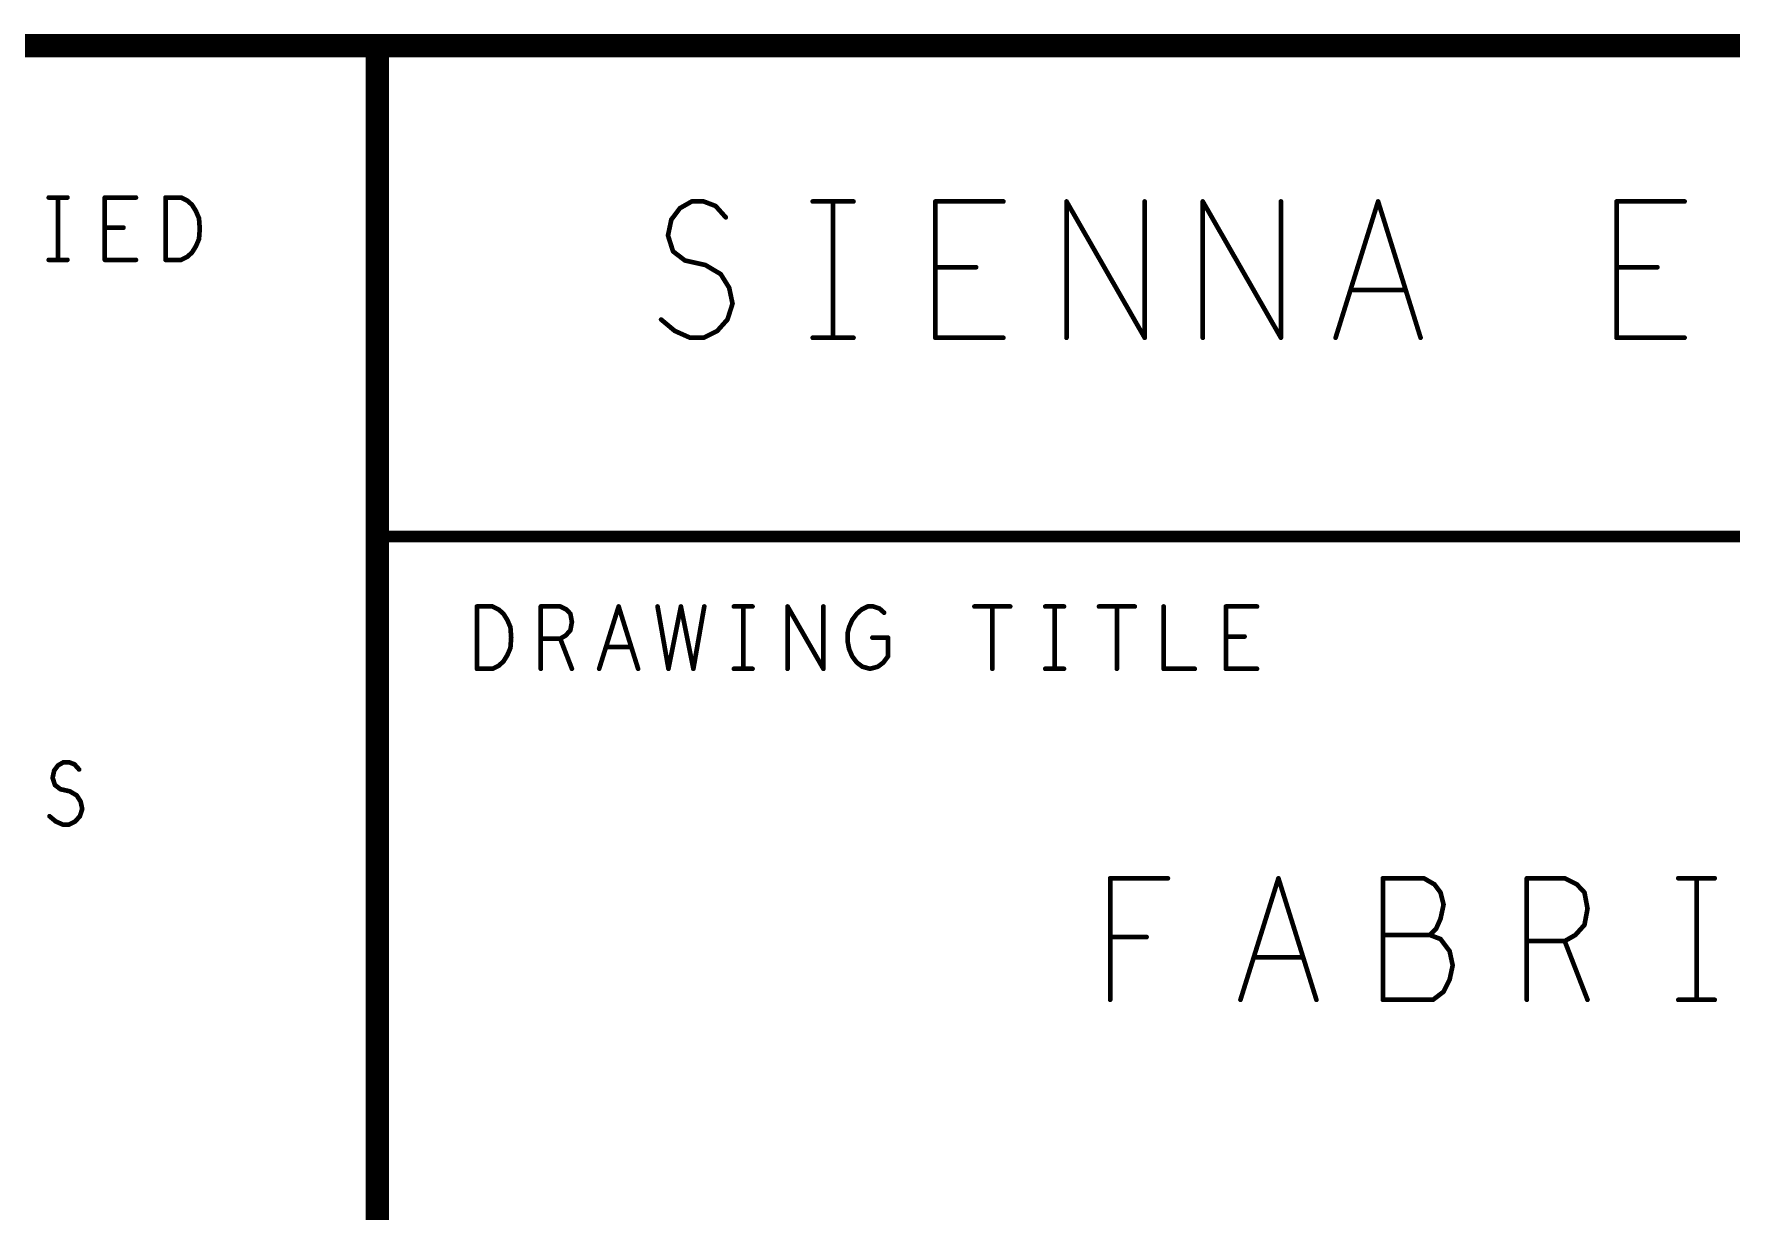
# Model space of a CAD drawing. Extents: x -18 to 16.1, y -6.6 to 15.5.
# Drawn here: x 9.489 to 11.669, y -5.044 to -3.532 of the extents above; entities that cross this region are included whole.
import ezdxf

# ---------------------------------------------------------------- set-up
doc = ezdxf.new("R2010")
doc.units = 0
doc.layers.get('0').update_dxf_attribs({"linetype": 'CONTINUOUS'})
doc.layers.add('FAB', color=13, linetype='CONTINUOUS')

# ---------------------------------------------------------------- blocks, each defined once
blk = doc.blocks.new('ROUND_10')
at = {"const_width": 0.015}
blk.add_lwpolyline([(-0.0075, 0, 1), (0.0075, 0, 1)], format="xyb", close=True, dxfattribs=at)
blk = doc.blocks.new('ROUND_13')
at = {"const_width": 0.0075}
blk.add_lwpolyline([(-0.00375, 0, 1), (0.00375, 0, 1)], format="xyb", close=True, dxfattribs=at)
blk = doc.blocks.new('ROUND_1')
at = {"const_width": 0.003}
blk.add_lwpolyline([(-0.0015, 0, 1), (0.0015, 0, 1)], format="xyb", close=True, dxfattribs=at)

msp = doc.modelspace()

# ---------------------------------------------------------------- linework, layer by layer
at = {"layer": 'FAB'}
for points, const_width in [([(7.4301, -3.5473), (9.9501, -3.5473)], 0.03), ([(9.9301, -4.1973), (9.9301, -3.5473)], 0.03), ([(9.9301, -3.5473), (15.0501, -3.5473)], 0.03), ([(9.5081, -3.7423), (9.5321, -3.7423)], 0.006), ([(9.5201, -3.7423), (9.5201, -3.8223)], 0.006), ([(9.5801, -3.8223), (9.5801, -3.7423)], 0.006), ([(9.5801, -3.7423), (9.6201, -3.7423)], 0.006), ([(9.6581, -3.8223), (9.6581, -3.7423)], 0.006), ([(9.6581, -3.7423), (9.6781, -3.7423)], 0.006), ([(9.6781, -3.7423), (9.6861, -3.7463)], 0.006), ([(9.6861, -3.7463), (9.6921, -3.7516)], 0.006), ([(9.6921, -3.7516), (9.6971, -3.7596)], 0.006), ([(10.3188, -3.756), (10.334, -3.7473)], 0.006), ([(10.334, -3.7473), (10.3493, -3.7473)], 0.006), ([(10.3493, -3.7473), (10.3646, -3.7531)], 0.006), ([(10.4894, -3.7473), (10.5418, -3.7473)], 0.006), ([(10.5156, -3.7473), (10.5156, -3.9223)], 0.006), ([(10.6469, -3.9223), (10.6469, -3.7473)], 0.006), ([(10.6469, -3.7473), (10.7343, -3.7473)], 0.006), ([(10.8154, -3.9223), (10.8154, -3.7473)], 0.006), ([(10.8154, -3.7473), (10.9158, -3.9223)], 0.006), ([(10.9158, -3.9223), (10.9158, -3.7473)], 0.006), ([(10.9904, -3.9223), (10.9904, -3.7473)], 0.006), ([(10.9904, -3.7473), (11.0908, -3.9223)], 0.006), ([(11.0908, -3.9223), (11.0908, -3.7473)], 0.006), ([(11.161, -3.9223), (11.2156, -3.7473)], 0.006), ([(11.2156, -3.7473), (11.2702, -3.9223)], 0.006), ([(11.5219, -3.9223), (11.5219, -3.7473)], 0.006), ([(11.5219, -3.7473), (11.6093, -3.7473)], 0.006), ([(9.6971, -3.7596), (9.7011, -3.7689)], 0.006), ([(9.7011, -3.7689), (9.7021, -3.7823)], 0.006), ([(10.3035, -3.791), (10.3078, -3.7706)], 0.006), ([(10.3078, -3.7706), (10.3188, -3.756)], 0.006), ([(10.3646, -3.7531), (10.3777, -3.7677)], 0.006), ([(9.6041, -3.7809), (9.5801, -3.7809)], 0.006), ([(9.7011, -3.7956), (9.6971, -3.8049)], 0.006), ([(9.7021, -3.7823), (9.7011, -3.7956)], 0.006), ([(10.31, -3.8114), (10.3035, -3.791)], 0.006), ([(9.6921, -3.8129), (9.6861, -3.8183)], 0.006), ([(9.6971, -3.8049), (9.6921, -3.8129)], 0.006), ([(10.3253, -3.8231), (10.31, -3.8114)], 0.006), ([(9.5081, -3.8223), (9.5321, -3.8223)], 0.006), ([(9.6201, -3.8223), (9.5801, -3.8223)], 0.006), ([(9.6781, -3.8223), (9.6581, -3.8223)], 0.006), ([(9.6861, -3.8183), (9.6781, -3.8223)], 0.006), ([(10.3515, -3.8289), (10.3253, -3.8231)], 0.006), ([(10.3712, -3.8406), (10.3515, -3.8289)], 0.006), ([(10.6993, -3.8318), (10.6469, -3.8318)], 0.006), ([(11.5743, -3.8318), (11.5219, -3.8318)], 0.006), ([(10.3821, -3.8581), (10.3712, -3.8406)], 0.006), ([(10.3864, -3.8785), (10.3821, -3.8581)], 0.006), ([(11.2505, -3.861), (11.1807, -3.861)], 0.006), ([(10.3799, -3.8989), (10.3864, -3.8785)], 0.006), ([(10.2947, -3.8989), (10.3122, -3.9135)], 0.006), ([(10.3668, -3.9135), (10.3799, -3.8989)], 0.006), ([(10.3122, -3.9135), (10.3319, -3.9223)], 0.006), ([(10.3319, -3.9223), (10.3493, -3.9223)], 0.006), ([(10.3493, -3.9223), (10.3668, -3.9135)], 0.006), ([(10.4894, -3.9223), (10.5418, -3.9223)], 0.006), ([(10.7343, -3.9223), (10.6469, -3.9223)], 0.006), ([(11.6093, -3.9223), (11.5219, -3.9223)], 0.006), ([(9.9301, -5.3073), (9.9301, -4.1773)], 0.03), ([(9.9301, -4.1773), (15.0501, -4.1773)], 0.015), ([(10.0581, -4.3473), (10.0581, -4.2673)], 0.006), ([(10.0581, -4.2673), (10.0781, -4.2673)], 0.006), ([(10.0781, -4.2673), (10.0861, -4.2713)], 0.006), ([(10.0861, -4.2713), (10.0921, -4.2766)], 0.006), ([(10.1401, -4.3473), (10.1401, -4.2673)], 0.006), ([(10.1401, -4.2673), (10.1651, -4.2673)], 0.006), ([(10.1651, -4.2673), (10.1731, -4.2713)], 0.006), ([(10.1731, -4.2713), (10.1781, -4.2766)], 0.006), ([(10.2151, -4.3473), (10.2401, -4.2673)], 0.006), ([(10.2401, -4.2673), (10.2651, -4.3473)], 0.006), ([(10.2901, -4.2673), (10.3041, -4.3473)], 0.006), ([(10.3041, -4.3473), (10.3201, -4.2673)], 0.006), ([(10.3201, -4.2673), (10.3361, -4.3473)], 0.006), ([(10.3361, -4.3473), (10.3501, -4.2673)], 0.006), ([(10.3881, -4.2673), (10.4121, -4.2673)], 0.006), ([(10.4001, -4.2673), (10.4001, -4.3473)], 0.006), ([(10.4571, -4.3473), (10.4571, -4.2673)], 0.006), ([(10.4571, -4.2673), (10.5031, -4.3473)], 0.006), ([(10.5031, -4.3473), (10.5031, -4.2673)], 0.006), ([(10.5461, -4.2766), (10.5521, -4.2713)], 0.006), ([(10.5521, -4.2713), (10.5601, -4.2673)], 0.006), ([(10.5601, -4.2673), (10.5671, -4.2673)], 0.006), ([(10.5671, -4.2673), (10.5751, -4.2699)], 0.006), ([(10.5751, -4.2699), (10.5811, -4.2753)], 0.006), ([(10.6971, -4.2673), (10.7431, -4.2673)], 0.006), ([(10.7201, -4.2673), (10.7201, -4.3473)], 0.006), ([(10.7881, -4.2673), (10.8121, -4.2673)], 0.006), ([(10.8001, -4.2673), (10.8001, -4.3473)], 0.006), ([(10.8571, -4.2673), (10.9031, -4.2673)], 0.006), ([(10.8801, -4.2673), (10.8801, -4.3473)], 0.006), ([(10.9401, -4.2673), (10.9401, -4.3473)], 0.006), ([(11.0201, -4.3473), (11.0201, -4.2673)], 0.006), ([(11.0201, -4.2673), (11.0601, -4.2673)], 0.006), ([(10.0921, -4.2766), (10.0971, -4.2846)], 0.006), ([(10.0971, -4.2846), (10.1011, -4.2939)], 0.006), ([(10.1011, -4.2939), (10.1021, -4.3073)], 0.006), ([(10.1781, -4.2766), (10.1801, -4.2873)], 0.006), ([(10.1801, -4.2873), (10.1781, -4.2979)], 0.006), ([(10.5341, -4.3019), (10.5361, -4.2939)], 0.006), ([(10.5361, -4.2939), (10.5401, -4.2846)], 0.006), ([(10.5401, -4.2846), (10.5461, -4.2766)], 0.006), ([(10.1021, -4.3073), (10.1011, -4.3206)], 0.006), ([(10.1651, -4.3086), (10.1401, -4.3086)], 0.006), ([(10.1721, -4.3046), (10.1651, -4.3086)], 0.006), ([(10.1651, -4.3086), (10.1801, -4.3473)], 0.006), ([(10.1781, -4.2979), (10.1721, -4.3046)], 0.006), ([(10.5341, -4.3113), (10.5341, -4.3019)], 0.006), ([(10.5361, -4.3219), (10.5341, -4.3113)], 0.006), ([(10.5661, -4.3073), (10.5861, -4.3073)], 0.006), ([(10.5861, -4.3073), (10.5861, -4.3313)], 0.006), ([(11.0441, -4.3059), (11.0201, -4.3059)], 0.006), ([(10.0921, -4.3379), (10.0861, -4.3433)], 0.006), ([(10.0971, -4.3299), (10.0921, -4.3379)], 0.006), ([(10.1011, -4.3206), (10.0971, -4.3299)], 0.006), ([(10.2561, -4.3193), (10.2241, -4.3193)], 0.006), ([(10.5401, -4.3313), (10.5361, -4.3219)], 0.006), ([(10.5461, -4.3393), (10.5401, -4.3313)], 0.006), ([(10.5531, -4.3446), (10.5461, -4.3393)], 0.006), ([(10.5801, -4.3393), (10.5731, -4.3446)], 0.006), ([(10.5861, -4.3313), (10.5801, -4.3393)], 0.006), ([(10.0781, -4.3473), (10.0581, -4.3473)], 0.006), ([(10.0861, -4.3433), (10.0781, -4.3473)], 0.006), ([(10.3881, -4.3473), (10.4121, -4.3473)], 0.006), ([(10.5631, -4.3473), (10.5531, -4.3446)], 0.006), ([(10.5731, -4.3446), (10.5631, -4.3473)], 0.006), ([(10.7881, -4.3473), (10.8121, -4.3473)], 0.006), ([(10.9401, -4.3473), (10.9801, -4.3473)], 0.006), ([(11.0601, -4.3473), (11.0201, -4.3473)], 0.006), ([(9.5151, -4.4779), (9.5201, -4.4713)], 0.006), ([(9.5201, -4.4713), (9.5271, -4.4673)], 0.006), ([(9.5271, -4.4673), (9.5341, -4.4673)], 0.006), ([(9.5341, -4.4673), (9.5411, -4.4699)], 0.006), ([(9.5411, -4.4699), (9.5471, -4.4766)], 0.006), ([(9.5131, -4.4873), (9.5151, -4.4779)], 0.006), ([(9.5161, -4.4966), (9.5131, -4.4873)], 0.006), ([(9.5231, -4.5019), (9.5161, -4.4966)], 0.006), ([(9.5351, -4.5046), (9.5231, -4.5019)], 0.006), ([(9.5441, -4.5099), (9.5351, -4.5046)], 0.006), ([(9.5491, -4.5179), (9.5441, -4.5099)], 0.006), ([(9.5091, -4.5366), (9.5171, -4.5433)], 0.006), ([(9.5421, -4.5433), (9.5481, -4.5366)], 0.006), ([(9.5481, -4.5366), (9.5511, -4.5273)], 0.006), ([(9.5511, -4.5273), (9.5491, -4.5179)], 0.006), ([(9.5171, -4.5433), (9.5261, -4.5473)], 0.006), ([(9.5261, -4.5473), (9.5341, -4.5473)], 0.006), ([(9.5341, -4.5473), (9.5421, -4.5433)], 0.006), ([(10.8715, -4.7723), (10.8715, -4.6163)], 0.006), ([(10.8715, -4.6163), (10.9456, -4.6163)], 0.006), ([(11.0388, -4.7723), (11.0876, -4.6163)], 0.006), ([(11.0876, -4.6163), (11.1364, -4.7723)], 0.006), ([(11.2744, -4.6163), (11.2217, -4.6163)], 0.006), ([(11.2217, -4.6163), (11.2217, -4.7723)], 0.006), ([(11.288, -4.6241), (11.2744, -4.6163)], 0.006), ([(11.2958, -4.6345), (11.288, -4.6241)], 0.006), ([(11.4066, -4.7723), (11.4066, -4.6163)], 0.006), ([(11.4066, -4.6163), (11.4553, -4.6163)], 0.006), ([(11.4553, -4.6163), (11.4709, -4.6241)], 0.006), ([(11.4709, -4.6241), (11.4807, -4.6345)], 0.006), ([(11.6012, -4.6163), (11.648, -4.6163)], 0.006), ([(11.6246, -4.6163), (11.6246, -4.7723)], 0.006), ([(11.2997, -4.65), (11.2958, -4.6345)], 0.006), ([(11.4807, -4.6345), (11.4846, -4.6553)], 0.006), ([(11.2958, -4.6683), (11.2997, -4.65)], 0.006), ([(11.4846, -4.6553), (11.4807, -4.6761)], 0.006), ([(11.2822, -4.6891), (11.2217, -4.6891)], 0.006), ([(11.2822, -4.6891), (11.29, -4.6813)], 0.006), ([(11.2958, -4.6943), (11.2822, -4.6891)], 0.006), ([(11.29, -4.6813), (11.2958, -4.6683)], 0.006), ([(11.469, -4.6891), (11.4553, -4.6969)], 0.006), ([(11.4807, -4.6761), (11.469, -4.6891)], 0.006), ([(10.9183, -4.6917), (10.8715, -4.6917)], 0.006), ([(11.3075, -4.7099), (11.2958, -4.6943)], 0.006), ([(11.3114, -4.7281), (11.3075, -4.7099)], 0.006), ([(11.4553, -4.6969), (11.4066, -4.6969)], 0.006), ([(11.4553, -4.6969), (11.4846, -4.7723)], 0.006), ([(11.1188, -4.7177), (11.0564, -4.7177)], 0.006), ([(11.3075, -4.7463), (11.3114, -4.7281)], 0.006), ([(11.2997, -4.7619), (11.3075, -4.7463)], 0.006), ([(11.2217, -4.7723), (11.2861, -4.7723)], 0.006), ([(11.2861, -4.7723), (11.2997, -4.7619)], 0.006), ([(11.6012, -4.7723), (11.648, -4.7723)], 0.006)]:
    msp.add_lwpolyline(points, dxfattribs=dict(at, const_width=const_width))

# ---------------------------------------------------------------- block references
for name, p in [('ROUND_10', (9.9301, -3.5473)), ('ROUND_10', (9.9301, -3.5473)), ('ROUND_10', (9.9501, -3.5473)), ('ROUND_1', (9.5081, -3.7423)), ('ROUND_1', (9.5201, -3.7423)), ('ROUND_1', (9.5321, -3.7423)), ('ROUND_1', (9.5801, -3.7423)), ('ROUND_1', (9.5801, -3.7423)), ('ROUND_1', (9.6201, -3.7423)), ('ROUND_1', (9.6581, -3.7423)), ('ROUND_1', (9.6581, -3.7423)), ('ROUND_1', (9.6781, -3.7423)), ('ROUND_1', (9.6781, -3.7423)), ('ROUND_1', (9.6861, -3.7463)), ('ROUND_1', (9.6861, -3.7463)), ('ROUND_1', (9.6921, -3.7516)), ('ROUND_1', (9.6921, -3.7516)), ('ROUND_1', (10.334, -3.7473)), ('ROUND_1', (10.334, -3.7473)), ('ROUND_1', (10.3493, -3.7473)), ('ROUND_1', (10.3493, -3.7473)), ('ROUND_1', (10.4894, -3.7473)), ('ROUND_1', (10.5156, -3.7473)), ('ROUND_1', (10.5418, -3.7473)), ('ROUND_1', (10.6469, -3.7473)), ('ROUND_1', (10.6469, -3.7473)), ('ROUND_1', (10.7343, -3.7473)), ('ROUND_1', (10.8154, -3.7473)), ('ROUND_1', (10.8154, -3.7473)), ('ROUND_1', (10.9158, -3.7473)), ('ROUND_1', (10.9904, -3.7473)), ('ROUND_1', (10.9904, -3.7473)), ('ROUND_1', (11.0908, -3.7473)), ('ROUND_1', (11.2156, -3.7473)), ('ROUND_1', (11.2156, -3.7473)), ('ROUND_1', (11.5219, -3.7473)), ('ROUND_1', (11.5219, -3.7473)), ('ROUND_1', (11.6093, -3.7473)), ('ROUND_1', (9.6971, -3.7596)), ('ROUND_1', (9.6971, -3.7596)), ('ROUND_1', (9.7011, -3.7689)), ('ROUND_1', (9.7011, -3.7689)), ('ROUND_1', (10.3078, -3.7706)), ('ROUND_1', (10.3078, -3.7706)), ('ROUND_1', (10.3188, -3.756)), ('ROUND_1', (10.3188, -3.756)), ('ROUND_1', (10.3646, -3.7531)), ('ROUND_1', (10.3646, -3.7531)), ('ROUND_1', (10.3777, -3.7677)), ('ROUND_1', (9.5801, -3.7809)), ('ROUND_1', (9.6041, -3.7809)), ('ROUND_1', (9.7011, -3.7956)), ('ROUND_1', (9.7011, -3.7956)), ('ROUND_1', (9.7021, -3.7823)), ('ROUND_1', (9.7021, -3.7823)), ('ROUND_1', (10.3035, -3.791)), ('ROUND_1', (10.3035, -3.791)), ('ROUND_1', (9.6921, -3.8129)), ('ROUND_1', (9.6921, -3.8129)), ('ROUND_1', (9.6971, -3.8049)), ('ROUND_1', (9.6971, -3.8049)), ('ROUND_1', (10.31, -3.8114)), ('ROUND_1', (10.31, -3.8114)), ('ROUND_1', (9.5081, -3.8223)), ('ROUND_1', (9.5201, -3.8223)), ('ROUND_1', (9.5321, -3.8223)), ('ROUND_1', (9.5801, -3.8223)), ('ROUND_1', (9.5801, -3.8223)), ('ROUND_1', (9.6201, -3.8223)), ('ROUND_1', (9.6581, -3.8223)), ('ROUND_1', (9.6581, -3.8223)), ('ROUND_1', (9.6781, -3.8223)), ('ROUND_1', (9.6781, -3.8223)), ('ROUND_1', (9.6861, -3.8183)), ('ROUND_1', (9.6861, -3.8183)), ('ROUND_1', (10.3253, -3.8231)), ('ROUND_1', (10.3253, -3.8231)), ('ROUND_1', (10.3515, -3.8289)), ('ROUND_1', (10.3515, -3.8289)), ('ROUND_1', (10.6469, -3.8318)), ('ROUND_1', (10.6993, -3.8318)), ('ROUND_1', (11.5219, -3.8318)), ('ROUND_1', (11.5743, -3.8318)), ('ROUND_1', (10.3712, -3.8406)), ('ROUND_1', (10.3712, -3.8406)), ('ROUND_1', (10.3821, -3.8581)), ('ROUND_1', (10.3821, -3.8581)), ('ROUND_1', (11.1807, -3.861)), ('ROUND_1', (11.2505, -3.861)), ('ROUND_1', (10.3864, -3.8785)), ('ROUND_1', (10.3864, -3.8785)), ('ROUND_1', (10.2947, -3.8989)), ('ROUND_1', (10.3799, -3.8989)), ('ROUND_1', (10.3799, -3.8989)), ('ROUND_1', (10.3122, -3.9135)), ('ROUND_1', (10.3122, -3.9135)), ('ROUND_1', (10.3319, -3.9223)), ('ROUND_1', (10.3319, -3.9223)), ('ROUND_1', (10.3493, -3.9223)), ('ROUND_1', (10.3493, -3.9223)), ('ROUND_1', (10.3668, -3.9135)), ('ROUND_1', (10.3668, -3.9135)), ('ROUND_1', (10.4894, -3.9223)), ('ROUND_1', (10.5156, -3.9223)), ('ROUND_1', (10.5418, -3.9223)), ('ROUND_1', (10.6469, -3.9223)), ('ROUND_1', (10.6469, -3.9223)), ('ROUND_1', (10.7343, -3.9223)), ('ROUND_1', (10.8154, -3.9223)), ('ROUND_1', (10.9158, -3.9223)), ('ROUND_1', (10.9158, -3.9223)), ('ROUND_1', (10.9904, -3.9223)), ('ROUND_1', (11.0908, -3.9223)), ('ROUND_1', (11.0908, -3.9223)), ('ROUND_1', (11.161, -3.9223)), ('ROUND_1', (11.2702, -3.9223)), ('ROUND_1', (11.5219, -3.9223)), ('ROUND_1', (11.5219, -3.9223)), ('ROUND_1', (11.6093, -3.9223)), ('ROUND_10', (9.9301, -4.1773)), ('ROUND_10', (9.9301, -4.1973)), ('ROUND_13', (9.9301, -4.1773)), ('ROUND_1', (10.0581, -4.2673)), ('ROUND_1', (10.0581, -4.2673)), ('ROUND_1', (10.0781, -4.2673)), ('ROUND_1', (10.0781, -4.2673)), ('ROUND_1', (10.0861, -4.2713)), ('ROUND_1', (10.0861, -4.2713)), ('ROUND_1', (10.1401, -4.2673)), ('ROUND_1', (10.1401, -4.2673)), ('ROUND_1', (10.1651, -4.2673)), ('ROUND_1', (10.1651, -4.2673)), ('ROUND_1', (10.1731, -4.2713)), ('ROUND_1', (10.1731, -4.2713)), ('ROUND_1', (10.2401, -4.2673)), ('ROUND_1', (10.2401, -4.2673)), ('ROUND_1', (10.2901, -4.2673)), ('ROUND_1', (10.3201, -4.2673)), ('ROUND_1', (10.3201, -4.2673)), ('ROUND_1', (10.3501, -4.2673)), ('ROUND_1', (10.3881, -4.2673)), ('ROUND_1', (10.4001, -4.2673)), ('ROUND_1', (10.4121, -4.2673)), ('ROUND_1', (10.4571, -4.2673)), ('ROUND_1', (10.4571, -4.2673)), ('ROUND_1', (10.5031, -4.2673)), ('ROUND_1', (10.5521, -4.2713)), ('ROUND_1', (10.5521, -4.2713)), ('ROUND_1', (10.5601, -4.2673)), ('ROUND_1', (10.5601, -4.2673)), ('ROUND_1', (10.5671, -4.2673)), ('ROUND_1', (10.5671, -4.2673)), ('ROUND_1', (10.5751, -4.2699)), ('ROUND_1', (10.5751, -4.2699)), ('ROUND_1', (10.5811, -4.2753)), ('ROUND_1', (10.6971, -4.2673)), ('ROUND_1', (10.7201, -4.2673)), ('ROUND_1', (10.7431, -4.2673)), ('ROUND_1', (10.7881, -4.2673)), ('ROUND_1', (10.8001, -4.2673)), ('ROUND_1', (10.8121, -4.2673)), ('ROUND_1', (10.8571, -4.2673)), ('ROUND_1', (10.8801, -4.2673)), ('ROUND_1', (10.9031, -4.2673)), ('ROUND_1', (10.9401, -4.2673)), ('ROUND_1', (11.0201, -4.2673)), ('ROUND_1', (11.0201, -4.2673)), ('ROUND_1', (11.0601, -4.2673)), ('ROUND_1', (10.0921, -4.2766)), ('ROUND_1', (10.0921, -4.2766)), ('ROUND_1', (10.0971, -4.2846)), ('ROUND_1', (10.0971, -4.2846)), ('ROUND_1', (10.1011, -4.2939)), ('ROUND_1', (10.1011, -4.2939)), ('ROUND_1', (10.1781, -4.2766)), ('ROUND_1', (10.1781, -4.2766)), ('ROUND_1', (10.1801, -4.2873)), ('ROUND_1', (10.1801, -4.2873)), ('ROUND_1', (10.5361, -4.2939)), ('ROUND_1', (10.5361, -4.2939)), ('ROUND_1', (10.5401, -4.2846)), ('ROUND_1', (10.5401, -4.2846)), ('ROUND_1', (10.5461, -4.2766)), ('ROUND_1', (10.5461, -4.2766)), ('ROUND_1', (10.1021, -4.3073)), ('ROUND_1', (10.1021, -4.3073)), ('ROUND_1', (10.1401, -4.3086)), ('ROUND_1', (10.1651, -4.3086)), ('ROUND_1', (10.1651, -4.3086)), ('ROUND_1', (10.1651, -4.3086)), ('ROUND_1', (10.1721, -4.3046)), ('ROUND_1', (10.1721, -4.3046)), ('ROUND_1', (10.1781, -4.2979)), ('ROUND_1', (10.1781, -4.2979)), ('ROUND_1', (10.5341, -4.3019)), ('ROUND_1', (10.5341, -4.3019)), ('ROUND_1', (10.5341, -4.3113)), ('ROUND_1', (10.5341, -4.3113)), ('ROUND_1', (10.5661, -4.3073)), ('ROUND_1', (10.5861, -4.3073)), ('ROUND_1', (10.5861, -4.3073)), ('ROUND_1', (11.0201, -4.3059)), ('ROUND_1', (11.0441, -4.3059)), ('ROUND_1', (10.0921, -4.3379)), ('ROUND_1', (10.0921, -4.3379)), ('ROUND_1', (10.0971, -4.3299)), ('ROUND_1', (10.0971, -4.3299)), ('ROUND_1', (10.1011, -4.3206)), ('ROUND_1', (10.1011, -4.3206)), ('ROUND_1', (10.2241, -4.3193)), ('ROUND_1', (10.2561, -4.3193)), ('ROUND_1', (10.5361, -4.3219)), ('ROUND_1', (10.5361, -4.3219)), ('ROUND_1', (10.5401, -4.3313)), ('ROUND_1', (10.5401, -4.3313)), ('ROUND_1', (10.5461, -4.3393)), ('ROUND_1', (10.5461, -4.3393)), ('ROUND_1', (10.5801, -4.3393)), ('ROUND_1', (10.5801, -4.3393)), ('ROUND_1', (10.5861, -4.3313)), ('ROUND_1', (10.5861, -4.3313)), ('ROUND_1', (10.0581, -4.3473)), ('ROUND_1', (10.0581, -4.3473)), ('ROUND_1', (10.0781, -4.3473)), ('ROUND_1', (10.0781, -4.3473)), ('ROUND_1', (10.0861, -4.3433)), ('ROUND_1', (10.0861, -4.3433)), ('ROUND_1', (10.1401, -4.3473)), ('ROUND_1', (10.1801, -4.3473)), ('ROUND_1', (10.2151, -4.3473)), ('ROUND_1', (10.2651, -4.3473)), ('ROUND_1', (10.3041, -4.3473)), ('ROUND_1', (10.3041, -4.3473)), ('ROUND_1', (10.3361, -4.3473)), ('ROUND_1', (10.3361, -4.3473)), ('ROUND_1', (10.3881, -4.3473)), ('ROUND_1', (10.4001, -4.3473)), ('ROUND_1', (10.4121, -4.3473)), ('ROUND_1', (10.4571, -4.3473)), ('ROUND_1', (10.5031, -4.3473)), ('ROUND_1', (10.5031, -4.3473)), ('ROUND_1', (10.5531, -4.3446)), ('ROUND_1', (10.5531, -4.3446)), ('ROUND_1', (10.5631, -4.3473)), ('ROUND_1', (10.5631, -4.3473)), ('ROUND_1', (10.5731, -4.3446)), ('ROUND_1', (10.5731, -4.3446)), ('ROUND_1', (10.7201, -4.3473)), ('ROUND_1', (10.7881, -4.3473)), ('ROUND_1', (10.8001, -4.3473)), ('ROUND_1', (10.8121, -4.3473)), ('ROUND_1', (10.8801, -4.3473)), ('ROUND_1', (10.9401, -4.3473)), ('ROUND_1', (10.9401, -4.3473)), ('ROUND_1', (10.9801, -4.3473)), ('ROUND_1', (11.0201, -4.3473)), ('ROUND_1', (11.0201, -4.3473)), ('ROUND_1', (11.0601, -4.3473)), ('ROUND_1', (9.5201, -4.4713)), ('ROUND_1', (9.5201, -4.4713)), ('ROUND_1', (9.5271, -4.4673)), ('ROUND_1', (9.5271, -4.4673)), ('ROUND_1', (9.5341, -4.4673)), ('ROUND_1', (9.5341, -4.4673)), ('ROUND_1', (9.5411, -4.4699)), ('ROUND_1', (9.5411, -4.4699)), ('ROUND_1', (9.5131, -4.4873)), ('ROUND_1', (9.5131, -4.4873)), ('ROUND_1', (9.5151, -4.4779)), ('ROUND_1', (9.5151, -4.4779)), ('ROUND_1', (9.5471, -4.4766)), ('ROUND_1', (9.5161, -4.4966)), ('ROUND_1', (9.5161, -4.4966)), ('ROUND_1', (9.5231, -4.5019)), ('ROUND_1', (9.5231, -4.5019)), ('ROUND_1', (9.5351, -4.5046)), ('ROUND_1', (9.5351, -4.5046)), ('ROUND_1', (9.5441, -4.5099)), ('ROUND_1', (9.5441, -4.5099)), ('ROUND_1', (9.5091, -4.5366)), ('ROUND_1', (9.5481, -4.5366)), ('ROUND_1', (9.5481, -4.5366)), ('ROUND_1', (9.5491, -4.5179)), ('ROUND_1', (9.5491, -4.5179)), ('ROUND_1', (9.5511, -4.5273)), ('ROUND_1', (9.5511, -4.5273)), ('ROUND_1', (9.5171, -4.5433)), ('ROUND_1', (9.5171, -4.5433)), ('ROUND_1', (9.5261, -4.5473)), ('ROUND_1', (9.5261, -4.5473)), ('ROUND_1', (9.5341, -4.5473)), ('ROUND_1', (9.5341, -4.5473)), ('ROUND_1', (9.5421, -4.5433)), ('ROUND_1', (9.5421, -4.5433)), ('ROUND_1', (10.8715, -4.6163)), ('ROUND_1', (10.8715, -4.6163)), ('ROUND_1', (10.9456, -4.6163)), ('ROUND_1', (11.0876, -4.6163)), ('ROUND_1', (11.0876, -4.6163)), ('ROUND_1', (11.2217, -4.6163)), ('ROUND_1', (11.2217, -4.6163)), ('ROUND_1', (11.2744, -4.6163)), ('ROUND_1', (11.2744, -4.6163)), ('ROUND_1', (11.288, -4.6241)), ('ROUND_1', (11.288, -4.6241)), ('ROUND_1', (11.4066, -4.6163)), ('ROUND_1', (11.4066, -4.6163)), ('ROUND_1', (11.4553, -4.6163)), ('ROUND_1', (11.4553, -4.6163)), ('ROUND_1', (11.4709, -4.6241)), ('ROUND_1', (11.4709, -4.6241)), ('ROUND_1', (11.6012, -4.6163)), ('ROUND_1', (11.6246, -4.6163)), ('ROUND_1', (11.648, -4.6163)), ('ROUND_1', (11.2958, -4.6345)), ('ROUND_1', (11.2958, -4.6345)), ('ROUND_1', (11.4807, -4.6345)), ('ROUND_1', (11.4807, -4.6345)), ('ROUND_1', (11.2997, -4.65)), ('ROUND_1', (11.2997, -4.65)), ('ROUND_1', (11.4846, -4.6553)), ('ROUND_1', (11.4846, -4.6553)), ('ROUND_1', (11.2217, -4.6891)), ('ROUND_1', (11.2822, -4.6891)), ('ROUND_1', (11.2822, -4.6891)), ('ROUND_1', (11.2822, -4.6891)), ('ROUND_1', (11.29, -4.6813)), ('ROUND_1', (11.29, -4.6813)), ('ROUND_1', (11.2958, -4.6683)), ('ROUND_1', (11.2958, -4.6683)), ('ROUND_1', (11.469, -4.6891)), ('ROUND_1', (11.469, -4.6891)), ('ROUND_1', (11.4807, -4.6761)), ('ROUND_1', (11.4807, -4.6761)), ('ROUND_1', (10.8715, -4.6917)), ('ROUND_1', (10.9183, -4.6917)), ('ROUND_1', (11.2958, -4.6943)), ('ROUND_1', (11.2958, -4.6943)), ('ROUND_1', (11.3075, -4.7099)), ('ROUND_1', (11.3075, -4.7099)), ('ROUND_1', (11.4066, -4.6969)), ('ROUND_1', (11.4553, -4.6969)), ('ROUND_1', (11.4553, -4.6969)), ('ROUND_1', (11.4553, -4.6969)), ('ROUND_1', (11.0564, -4.7177)), ('ROUND_1', (11.1188, -4.7177)), ('ROUND_1', (11.3114, -4.7281)), ('ROUND_1', (11.3114, -4.7281)), ('ROUND_1', (11.3075, -4.7463)), ('ROUND_1', (11.3075, -4.7463)), ('ROUND_1', (10.8715, -4.7723)), ('ROUND_1', (11.0388, -4.7723)), ('ROUND_1', (11.1364, -4.7723)), ('ROUND_1', (11.2217, -4.7723)), ('ROUND_1', (11.2217, -4.7723)), ('ROUND_1', (11.2861, -4.7723)), ('ROUND_1', (11.2861, -4.7723)), ('ROUND_1', (11.2997, -4.7619)), ('ROUND_1', (11.2997, -4.7619)), ('ROUND_1', (11.4066, -4.7723)), ('ROUND_1', (11.4846, -4.7723)), ('ROUND_1', (11.6012, -4.7723)), ('ROUND_1', (11.6246, -4.7723)), ('ROUND_1', (11.648, -4.7723))]:
    msp.add_blockref(name, p, dxfattribs=at)

doc.saveas('drawing.dxf')
